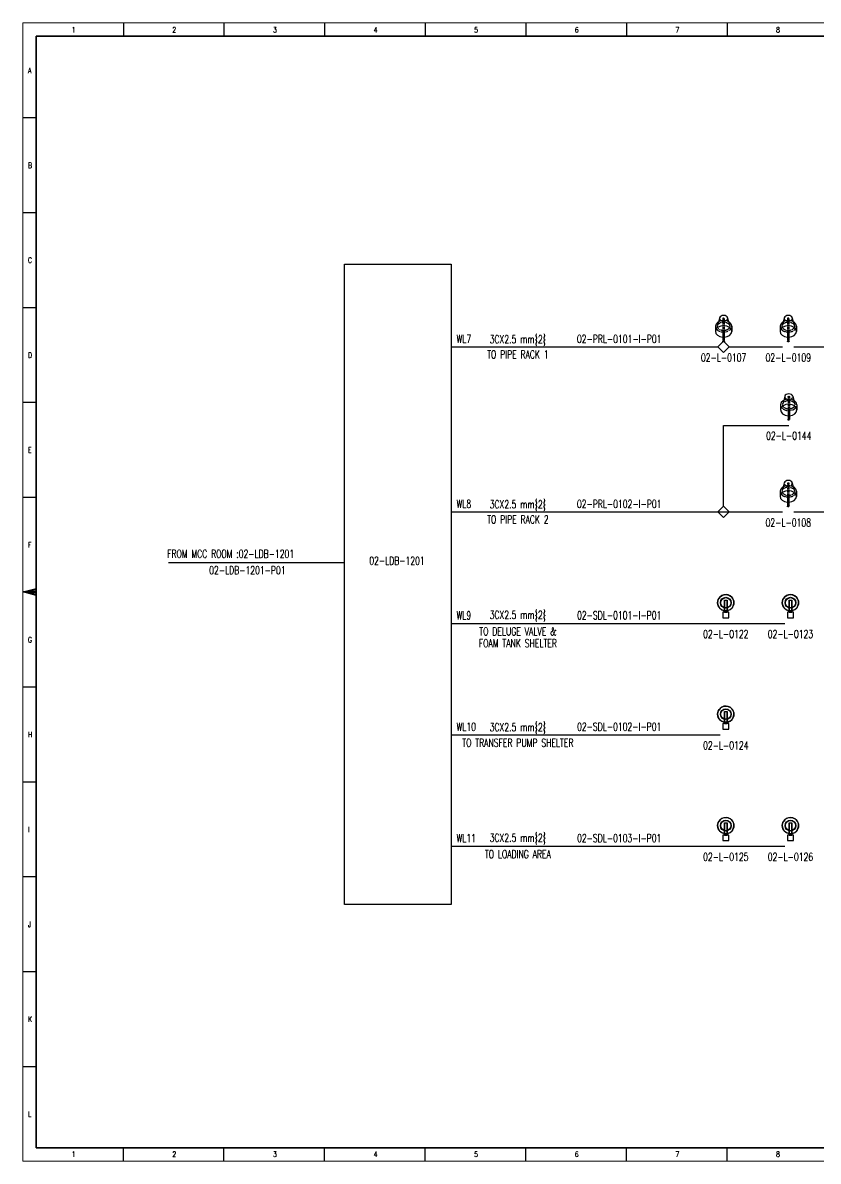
# Model space of a CAD drawing. Header units: millimetres. Extents: x -10601437 to -7750070, y 4687163 to 5113883.
# Drawn here: x -9050093 to -8751879, y 4687163 to 5113883 of the extents above; entities that cross this region are included whole.
import ezdxf
from ezdxf.enums import TextEntityAlignment as Align

# ---------------------------------------------------------------- set-up
doc = ezdxf.new("R2010")
doc.units = ezdxf.units.MM
doc.linetypes.add('CABLEROUTEPROGRESSUNIT-EMBED 1_DWG$0$HIDDEN2', pattern=[0.1875, 0.125, -0.0625])
doc.layers.add('照明平面设备层', color=1, linetype='Continuous')
doc.styles.add('HZTXT', font='simplexs.shx', dxfattribs={"width": 0.7, "bigfont": 'hztxt.shx'})
doc.styles.add('TEG BORDER', font='txt_qlt.shx', dxfattribs={"width": 0.7, "bigfont": 'hztxt.shx'})

# ---------------------------------------------------------------- blocks, each defined once
blk = doc.blocks.new('252 BORDER A2')
for p, q in [((37.12, 420), (37.12, 415)), ((74.25, 420), (74.25, 415)), ((111.38, 420), (111.38, 415)), ((148.5, 420), (148.5, 415)), ((185.63, 420), (185.63, 415)), ((222.75, 420), (222.75, 415)), ((259.88, 420), (259.88, 415)), ((0, 385), (5, 385)), ((0, 350), (5, 350)), ((0, 315), (5, 315)), ((0, 280), (5, 280)), ((0, 245), (5, 245)), ((5, 210), (0, 210)), ((1.25, 210), (3.75, 210)), ((0, 175), (5, 175)), ((0, 140), (5, 140)), ((0, 105), (5, 105)), ((0, 70), (5, 70)), ((0, 35), (5, 35)), ((37.12, 0), (37.12, 5)), ((74.25, 0), (74.25, 5)), ((111.38, 0), (111.38, 5)), ((148.5, 0), (148.5, 5)), ((185.63, 0), (185.63, 5)), ((222.75, 0), (222.75, 5)), ((259.88, 0), (259.88, 5))]:
    blk.add_line(p, q)
at = {"linetype": 'Continuous'}
for p, q in [((489, 415), (5, 415)), ((5, 415), (5, 5)), ((5, 5), (489, 5))]:
    blk.add_line(p, q, dxfattribs=at)
at = {"color": 5, "lineweight": 15}
blk.add_lwpolyline([(0, 420), (594, 420), (594, 0), (0, 0)], close=True, dxfattribs=at)
blk.add_lwpolyline([(5, 415), (589, 415), (589, 5), (5, 5)], close=True)
blk.add_lwpolyline([(0, 210), (5, 211.34), (5, 208.66), (0, 210), (5, 211), (5, 210.67), (0, 210), (5, 210.33), (5, 209.67), (0, 210), (5, 209.33), (5, 209), (0, 210)])
at = {"char_height": 2, "width": 2, "style": 'TEG BORDER'}
for s, insert, attachment_point in [('1', (18.05, 418.41), 1), ('2', (55.17, 418.41), 1), ('3', (92.3, 418.41), 1), ('4', (129.42, 418.41), 1), ('5', (166.55, 418.41), 1), ('6', (203.67, 418.41), 1), ('7', (240.8, 418.41), 1), ('8', (277.92, 418.41), 1), ('A', (1.91, 403.39), 1), ('B', (1.91, 368.39), 1), ('C', (1.91, 333.39), 1), ('D', (1.91, 298.39), 1), ('E', (1.91, 263.39), 1), ('F', (1.91, 228.39), 1), ('G', (1.91, 193.39), 1), ('H', (1.91, 158.39), 1), ('I', (1.91, 123.39), 1), ('J', (1.91, 88.39), 1), ('K', (1.91, 53.39), 1), ('L', (1.91, 18.39), 1), ('1', (18.05, 1.59), 7), ('2', (55.17, 1.59), 7), ('3', (92.3, 1.59), 7), ('4', (129.42, 1.59), 7), ('5', (166.55, 1.59), 7), ('6', (203.67, 1.59), 7), ('7', (240.8, 1.59), 7), ('8', (277.92, 1.59), 7)]:
    blk.add_mtext(s, dxfattribs=dict(at, insert=insert, attachment_point=attachment_point))

msp = doc.modelspace()

# ---------------------------------------------------------------- linework, layer by layer
for p, q in [((-8889473, 4992390), (-8789473, 4992390)), ((-8785230, 4992390), (-8765230, 4992390)), ((-8760987, 4992390), (-8740987, 4992390)), ((-8787351, 4932662), (-8787351, 4962972)), ((-8787351, 4962972), (-8762925, 4962972)), ((-8889473, 4930541), (-8765230, 4930541)), ((-8760987, 4930541), (-8740987, 4930541)), ((-8995468, 4911625), (-8929473, 4911625)), ((-8889473, 4888777), (-8789473, 4888777)), ((-8808654, 4888777), (-8788654, 4888777)), ((-8789473, 4888777), (-8769473, 4888777)), ((-8784411, 4888777), (-8764411, 4888777)), ((-8889473, 4847014), (-8789473, 4847014)), ((-8808654, 4847014), (-8788654, 4847014)), ((-8889473, 4805250), (-8789473, 4805250)), ((-8808654, 4805250), (-8788654, 4805250)), ((-8789473, 4805250), (-8769473, 4805250)), ((-8784411, 4805250), (-8764411, 4805250))]:
    msp.add_line(p, q)
for points in [[(-8929473, 5023351), (-8889473, 5023351), (-8889473, 4783351), (-8929473, 4783351)], [(-8789473, 4992390), (-8787351, 4994511), (-8785230, 4992390), (-8787351, 4990268)], [(-8789473, 4930541), (-8787351, 4932662), (-8785230, 4930541), (-8787351, 4928420)]]:
    msp.add_lwpolyline(points, close=True)
at = {"const_width": 0.2}
for points in [[(-8760987, 4992390), (-8763109, 4994511), (-8765230, 4992390), (-8760987, 4992390)], [(-8760804, 4962972), (-8762925, 4965093), (-8765047, 4962972), (-8760804, 4962972)], [(-8760987, 4930541), (-8763109, 4932662), (-8765230, 4930541), (-8760987, 4930541)], [(-8784411, 4888777), (-8786533, 4890899), (-8788654, 4888777), (-8784411, 4888777)], [(-8760169, 4888777), (-8762290, 4890899), (-8764411, 4888777), (-8760169, 4888777)], [(-8784411, 4847014), (-8786533, 4849135), (-8788654, 4847014), (-8784411, 4847014)], [(-8784411, 4805250), (-8786533, 4807371), (-8788654, 4805250), (-8784411, 4805250)], [(-8760169, 4805250), (-8762290, 4807371), (-8764411, 4805250), (-8760169, 4805250)]]:
    msp.add_lwpolyline(points, dxfattribs=at)
at = {"layer": '照明平面设备层', "color": 1, "linetype": 'CABLEROUTEPROGRESSUNIT-EMBED 1_DWG$0$HIDDEN2'}
for p, q in [((-8789241, 5001806), (-8789601, 5000403)), ((-8787605, 5003132), (-8787605, 4998175)), ((-8787097, 5003132), (-8787097, 4998175)), ((-8785462, 5001806), (-8785102, 5000403)), ((-8764998, 5001806), (-8765358, 5000403)), ((-8763363, 5003132), (-8763363, 4998175)), ((-8762855, 5003132), (-8762855, 4998175)), ((-8761219, 5001806), (-8760859, 5000403)), ((-8787605, 4994867), (-8787605, 4994511)), ((-8787097, 4994867), (-8787097, 4994511)), ((-8763363, 4994867), (-8763363, 4994511)), ((-8762855, 4994867), (-8762855, 4994511)), ((-8764815, 4972388), (-8765175, 4970986)), ((-8763179, 4973714), (-8763179, 4968757)), ((-8762671, 4973714), (-8762671, 4968757)), ((-8761036, 4972388), (-8760676, 4970986)), ((-8763179, 4965449), (-8763179, 4965093)), ((-8762671, 4965449), (-8762671, 4965093)), ((-8764998, 4939957), (-8765358, 4938555)), ((-8763363, 4941283), (-8763363, 4936326)), ((-8762855, 4941283), (-8762855, 4936326)), ((-8761219, 4939957), (-8760859, 4938555)), ((-8763363, 4933018), (-8763363, 4932662)), ((-8762855, 4933018), (-8762855, 4932662))]:
    msp.add_line(p, q, dxfattribs=at)
at = {"layer": '照明平面设备层', "color": 1, "linetype": 'Continuous'}
for p, q in [((-8788851, 5003324), (-8789241, 5001806)), ((-8785852, 5003324), (-8785462, 5001806)), ((-8764608, 5003324), (-8764998, 5001806)), ((-8761609, 5003324), (-8761219, 5001806)), ((-8790399, 5000115), (-8790399, 4998175)), ((-8787605, 4998175), (-8787605, 4994867)), ((-8787097, 4998175), (-8787097, 4994867)), ((-8784303, 5000115), (-8784303, 4998175)), ((-8766157, 5000115), (-8766157, 4998175)), ((-8763363, 4998175), (-8763363, 4994867)), ((-8762855, 4998175), (-8762855, 4994867)), ((-8760061, 5000115), (-8760061, 4998175)), ((-8764425, 4973907), (-8764815, 4972388)), ((-8761426, 4973907), (-8761036, 4972388)), ((-8765973, 4970697), (-8765973, 4968757)), ((-8763179, 4968757), (-8763179, 4965449)), ((-8762671, 4968757), (-8762671, 4965449)), ((-8759877, 4970697), (-8759877, 4968757)), ((-8764608, 4941476), (-8764998, 4939957)), ((-8761609, 4941476), (-8761219, 4939957)), ((-8766157, 4938266), (-8766157, 4936326)), ((-8760061, 4938266), (-8760061, 4936326)), ((-8763363, 4936326), (-8763363, 4933018)), ((-8762855, 4936326), (-8762855, 4933018)), ((-8787041, 4897499), (-8787041, 4892939)), ((-8787041, 4892939), (-8787041, 4897499)), ((-8787041, 4897499), (-8786025, 4897499)), ((-8787041, 4897499), (-8786025, 4897499)), ((-8786025, 4892939), (-8786025, 4897499)), ((-8786025, 4897499), (-8786025, 4893268)), ((-8762798, 4897499), (-8762798, 4892939)), ((-8762798, 4892939), (-8762798, 4897499)), ((-8762798, 4897499), (-8761782, 4897499)), ((-8762798, 4897499), (-8761782, 4897499)), ((-8761782, 4892939), (-8761782, 4897499)), ((-8761782, 4897499), (-8761782, 4893268)), ((-8787683, 4892939), (-8787683, 4890899)), ((-8785383, 4892939), (-8787683, 4892939)), ((-8787683, 4892939), (-8787683, 4890899)), ((-8787192, 4892939), (-8787683, 4892939)), ((-8787683, 4890899), (-8785383, 4890899)), ((-8787683, 4890899), (-8785383, 4890899)), ((-8786301, 4892939), (-8787192, 4892939)), ((-8787041, 4892939), (-8786025, 4892939)), ((-8787041, 4892939), (-8786025, 4892939)), ((-8785383, 4892939), (-8786301, 4892939)), ((-8786025, 4893268), (-8786025, 4892939)), ((-8785383, 4890899), (-8785383, 4892939)), ((-8785383, 4890899), (-8785383, 4892939)), ((-8763440, 4892939), (-8763440, 4890899)), ((-8761140, 4892939), (-8763440, 4892939)), ((-8763440, 4892939), (-8763440, 4890899)), ((-8762949, 4892939), (-8763440, 4892939)), ((-8763440, 4890899), (-8761140, 4890899)), ((-8763440, 4890899), (-8761140, 4890899)), ((-8762058, 4892939), (-8762949, 4892939)), ((-8762798, 4892939), (-8761782, 4892939)), ((-8762798, 4892939), (-8761782, 4892939)), ((-8761140, 4892939), (-8762058, 4892939)), ((-8761782, 4893268), (-8761782, 4892939)), ((-8761140, 4890899), (-8761140, 4892939)), ((-8761140, 4890899), (-8761140, 4892939)), ((-8787041, 4855735), (-8787041, 4851175)), ((-8787041, 4851175), (-8787041, 4855735)), ((-8787041, 4855735), (-8786025, 4855735)), ((-8787041, 4855735), (-8786025, 4855735)), ((-8786025, 4851175), (-8786025, 4855735)), ((-8786025, 4855735), (-8786025, 4851504)), ((-8787683, 4851175), (-8787683, 4849135)), ((-8785383, 4851175), (-8787683, 4851175)), ((-8787683, 4851175), (-8787683, 4849135)), ((-8787192, 4851175), (-8787683, 4851175)), ((-8787683, 4849135), (-8785383, 4849135)), ((-8787683, 4849135), (-8785383, 4849135)), ((-8786301, 4851175), (-8787192, 4851175)), ((-8787041, 4851175), (-8786025, 4851175)), ((-8787041, 4851175), (-8786025, 4851175)), ((-8785383, 4851175), (-8786301, 4851175)), ((-8786025, 4851504), (-8786025, 4851175)), ((-8785383, 4849135), (-8785383, 4851175)), ((-8785383, 4849135), (-8785383, 4851175)), ((-8787041, 4813971), (-8787041, 4809411)), ((-8787041, 4809411), (-8787041, 4813971)), ((-8787041, 4813971), (-8786025, 4813971)), ((-8787041, 4813971), (-8786025, 4813971)), ((-8786025, 4809411), (-8786025, 4813971)), ((-8786025, 4813971), (-8786025, 4809740)), ((-8762798, 4813971), (-8762798, 4809411)), ((-8762798, 4809411), (-8762798, 4813971)), ((-8762798, 4813971), (-8761782, 4813971)), ((-8762798, 4813971), (-8761782, 4813971)), ((-8761782, 4809411), (-8761782, 4813971)), ((-8761782, 4813971), (-8761782, 4809740)), ((-8787683, 4809411), (-8787683, 4807371)), ((-8785383, 4809411), (-8787683, 4809411)), ((-8787683, 4809411), (-8787683, 4807371)), ((-8787192, 4809411), (-8787683, 4809411)), ((-8786301, 4809411), (-8787192, 4809411)), ((-8787041, 4809411), (-8786025, 4809411)), ((-8787041, 4809411), (-8786025, 4809411)), ((-8785383, 4809411), (-8786301, 4809411)), ((-8786025, 4809740), (-8786025, 4809411)), ((-8785383, 4807371), (-8785383, 4809411)), ((-8785383, 4807371), (-8785383, 4809411)), ((-8763440, 4809411), (-8763440, 4807371)), ((-8761140, 4809411), (-8763440, 4809411)), ((-8763440, 4809411), (-8763440, 4807371)), ((-8762949, 4809411), (-8763440, 4809411)), ((-8762058, 4809411), (-8762949, 4809411)), ((-8762798, 4809411), (-8761782, 4809411)), ((-8762798, 4809411), (-8761782, 4809411)), ((-8761140, 4809411), (-8762058, 4809411)), ((-8761782, 4809740), (-8761782, 4809411)), ((-8761140, 4807371), (-8761140, 4809411)), ((-8761140, 4807371), (-8761140, 4809411)), ((-8787683, 4807371), (-8785383, 4807371)), ((-8787683, 4807371), (-8785383, 4807371)), ((-8763440, 4807371), (-8761140, 4807371)), ((-8763440, 4807371), (-8761140, 4807371))]:
    msp.add_line(p, q, dxfattribs=at)
for centre, radius in [((-8786533, 4896495), 3048), ((-8762290, 4896495), 3048), ((-8786533, 4896495), 2032), ((-8786533, 4896495), 1905), ((-8762290, 4896495), 2032), ((-8762290, 4896495), 1905), ((-8786533, 4854731), 3048), ((-8786533, 4854731), 2032), ((-8786533, 4854731), 1905), ((-8786533, 4812967), 3048), ((-8786533, 4812967), 2032), ((-8786533, 4812967), 1905), ((-8762290, 4812967), 3048), ((-8762290, 4812967), 2032), ((-8762290, 4812967), 1905)]:
    msp.add_circle(centre, radius, dxfattribs=at)
for centre, start, end in [((-8786533, 4896495), 356.0835, 180), ((-8762290, 4896495), 356.0835, 180), ((-8786533, 4896495), 180, 260.40593), ((-8786533, 4896495), 283.9165, 356.0835), ((-8762290, 4896495), 180, 260.40593), ((-8762290, 4896495), 283.9165, 356.0835), ((-8786533, 4896495), 260.40593, 279.59407), ((-8786533, 4896495), 279.59407, 283.9165), ((-8762290, 4896495), 260.40593, 279.59407), ((-8762290, 4896495), 279.59407, 283.9165), ((-8786533, 4854731), 356.0835, 180), ((-8786533, 4854731), 180, 260.40593), ((-8786533, 4854731), 283.9165, 356.0835), ((-8786533, 4854731), 260.40593, 279.59407), ((-8786533, 4854731), 279.59407, 283.9165), ((-8786533, 4812967), 356.0835, 180), ((-8762290, 4812967), 356.0835, 180), ((-8786533, 4812967), 180, 260.40593), ((-8786533, 4812967), 260.40593, 279.59407), ((-8786533, 4812967), 279.59407, 283.9165), ((-8786533, 4812967), 283.9165, 356.0835), ((-8762290, 4812967), 180, 260.40593), ((-8762290, 4812967), 260.40593, 279.59407), ((-8762290, 4812967), 279.59407, 283.9165), ((-8762290, 4812967), 283.9165, 356.0835)]:
    msp.add_arc(centre, 3048, start, end, dxfattribs=at)
for centre, major_axis, start_param, end_param in [((-8787351, 5000115), (-3048, 0), 3.1415927, 6.2831853), ((-8787351, 5003132), (-1524, 0), 3.321127, 6.103651), ((-8763109, 5000115), (-3048, 0), 3.1415927, 6.2831853), ((-8763109, 5003132), (-1524, 0), 3.321127, 6.103651), ((-8787351, 4998175), (-3048, 0), 3.1415927, 7.7705515), ((-8787351, 4998175), (3048, 0), 4.7958191, 6.2831853), ((-8763109, 4998175), (-3048, 0), 3.1415927, 7.7705515), ((-8763109, 4998175), (3048, 0), 4.7958191, 6.2831853), ((-8762925, 4970697), (-3048, 0), 3.1415927, 6.2831853), ((-8762925, 4973714), (-1524, 0), 3.321127, 6.103651), ((-8762925, 4968757), (-3048, 0), 3.1415927, 7.7705515), ((-8762925, 4968757), (3048, 0), 4.7958191, 6.2831853), ((-8763109, 4941283), (-1524, 0), 3.321127, 6.103651), ((-8763109, 4936326), (-3048, 0), 3.1415927, 7.7705515), ((-8763109, 4938266), (-3048, 0), 3.1415927, 6.2831853), ((-8763109, 4936326), (3048, 0), 4.7958191, 6.2831853)]:
    msp.add_ellipse(centre, major_axis=major_axis, ratio=0.7071068, start_param=start_param, end_param=end_param, dxfattribs=at)
at = {"layer": '照明平面设备层', "color": 1, "linetype": 'CABLEROUTEPROGRESSUNIT-EMBED 1_DWG$0$HIDDEN2'}
for centre, major_axis in [((-8787351, 5000115), (2286, 0)), ((-8787351, 5003132), (254, 0)), ((-8763109, 5000115), (2286, 0)), ((-8763109, 5003132), (254, 0)), ((-8787351, 4994511), (-317, 0)), ((-8787351, 4994511), (-317, 0)), ((-8787351, 4994511), (254, 0)), ((-8763109, 4994511), (-317, 0)), ((-8763109, 4994511), (-317, 0)), ((-8763109, 4994511), (254, 0)), ((-8762925, 4970697), (2286, 0)), ((-8762925, 4973714), (254, 0)), ((-8762925, 4965093), (-317, 0)), ((-8762925, 4965093), (-317, 0)), ((-8762925, 4965093), (254, 0)), ((-8763109, 4941283), (254, 0)), ((-8763109, 4938266), (2286, 0)), ((-8763109, 4932662), (-317, 0)), ((-8763109, 4932662), (-317, 0)), ((-8763109, 4932662), (254, 0))]:
    msp.add_ellipse(centre, major_axis=major_axis, ratio=0.7071068, dxfattribs=at)
for centre, major_axis, start_param, end_param in [((-8787351, 5003132), (1524, 0), 2.9620583, 6.2831853), ((-8787351, 5003132), (1524, 0), 0, 0.1795344), ((-8763109, 5003132), (1524, 0), 2.9620583, 6.2831853), ((-8763109, 5003132), (1524, 0), 0, 0.1795344), ((-8787351, 5000115), (3048, 0), 3.1415927, 6.2831853), ((-8763109, 5000115), (3048, 0), 3.1415927, 6.2831853), ((-8787351, 4998175), (-3048, 0), 1.4873662, 1.6542264), ((-8763109, 4998175), (-3048, 0), 1.4873662, 1.6542264), ((-8762925, 4973714), (1524, 0), 2.9620583, 6.2831853), ((-8762925, 4973714), (1524, 0), 0, 0.1795344), ((-8762925, 4970697), (3048, 0), 3.1415927, 6.2831853), ((-8762925, 4968757), (-3048, 0), 1.4873662, 1.6542264), ((-8763109, 4941283), (1524, 0), 2.9620583, 6.2831853), ((-8763109, 4941283), (1524, 0), 0, 0.1795344), ((-8763109, 4938266), (3048, 0), 3.1415927, 6.2831853), ((-8763109, 4936326), (-3048, 0), 1.4873662, 1.6542264)]:
    msp.add_ellipse(centre, major_axis=major_axis, ratio=0.7071068, start_param=start_param, end_param=end_param, dxfattribs=at)

# ---------------------------------------------------------------- block references
at = {"xscale": 1016, "yscale": 1016, "zscale": 1016}
msp.add_blockref('252 BORDER A2', (-9050093, 4687163), dxfattribs=at)

# ---------------------------------------------------------------- texts
at = {"layer": '照明平面设备层', "color": 7, "style": 'HZTXT', "width": 0.7}
for s, p in [('3CX2.5 mm{2}', (-8864473, 4995246)), ('02-PRL-0101-I-P01', (-8826502, 4995390)), ('TO PIPE RACK 1', (-8864473, 4989573)), ('3CX2.5 mm{2}', (-8864473, 4933397)), ('02-PRL-0102-I-P01', (-8826502, 4933541)), ('TO PIPE RACK 2', (-8864473, 4927724)), ('02-LDB-1201', (-8909790, 4912249)), ('02-LDB-1201-P01', (-8965884, 4908690)), ('3CX2.5 mm{2}', (-8864473, 4891943)), ('02-SDL-0101-I-P01', (-8826502, 4891777)), ('TO DELUGE VALVE &', (-8864473, 4885777)), ('FOAM TANK SHELTER', (-8864473, 4881308)), ('3CX2.5 mm{2}', (-8864473, 4849856)), ('02-SDL-0102-I-P01', (-8826502, 4850014)), ('TO TRANSFER PUMP SHELTER', (-8864473, 4844014)), ('3CX2.5 mm{2}', (-8864473, 4808416)), ('02-SDL-0103-I-P01', (-8826502, 4808250)), ('TO LOADING AREA', (-8864473, 4802250))]:
    msp.add_text(s, height=3000, dxfattribs=at).set_placement(p, align=Align.MIDDLE_CENTER)
for s, p in [('WL7', (-8887473, 4995390)), ('WL8', (-8887473, 4933541)), ('WL9', (-8887473, 4891777)), ('WL10', (-8887473, 4850014)), ('WL11', (-8887473, 4808250))]:
    msp.add_text(s, height=3000, dxfattribs=at).set_placement(p, align=Align.MIDDLE_LEFT)
at = {"layer": '照明平面设备层', "color": 0, "style": 'HZTXT', "width": 0.7}
for s, p in [('02-L-0107', (-8787351, 4988390)), ('02-L-0109', (-8763109, 4988390)), ('02-L-0144', (-8762925, 4959107)), ('02-L-0108', (-8763109, 4926541)), ('FROM MCC ROOM :02-LDB-1201', (-8972154, 4914822)), ('02-L-0122', (-8786533, 4884777)), ('02-L-0123', (-8762290, 4884777)), ('02-L-0124', (-8786533, 4843014)), ('02-L-0125', (-8786533, 4801250)), ('02-L-0126', (-8762290, 4801250))]:
    msp.add_text(s, height=3000, dxfattribs=at).set_placement(p, align=Align.MIDDLE_CENTER)

doc.saveas('drawing.dxf')
